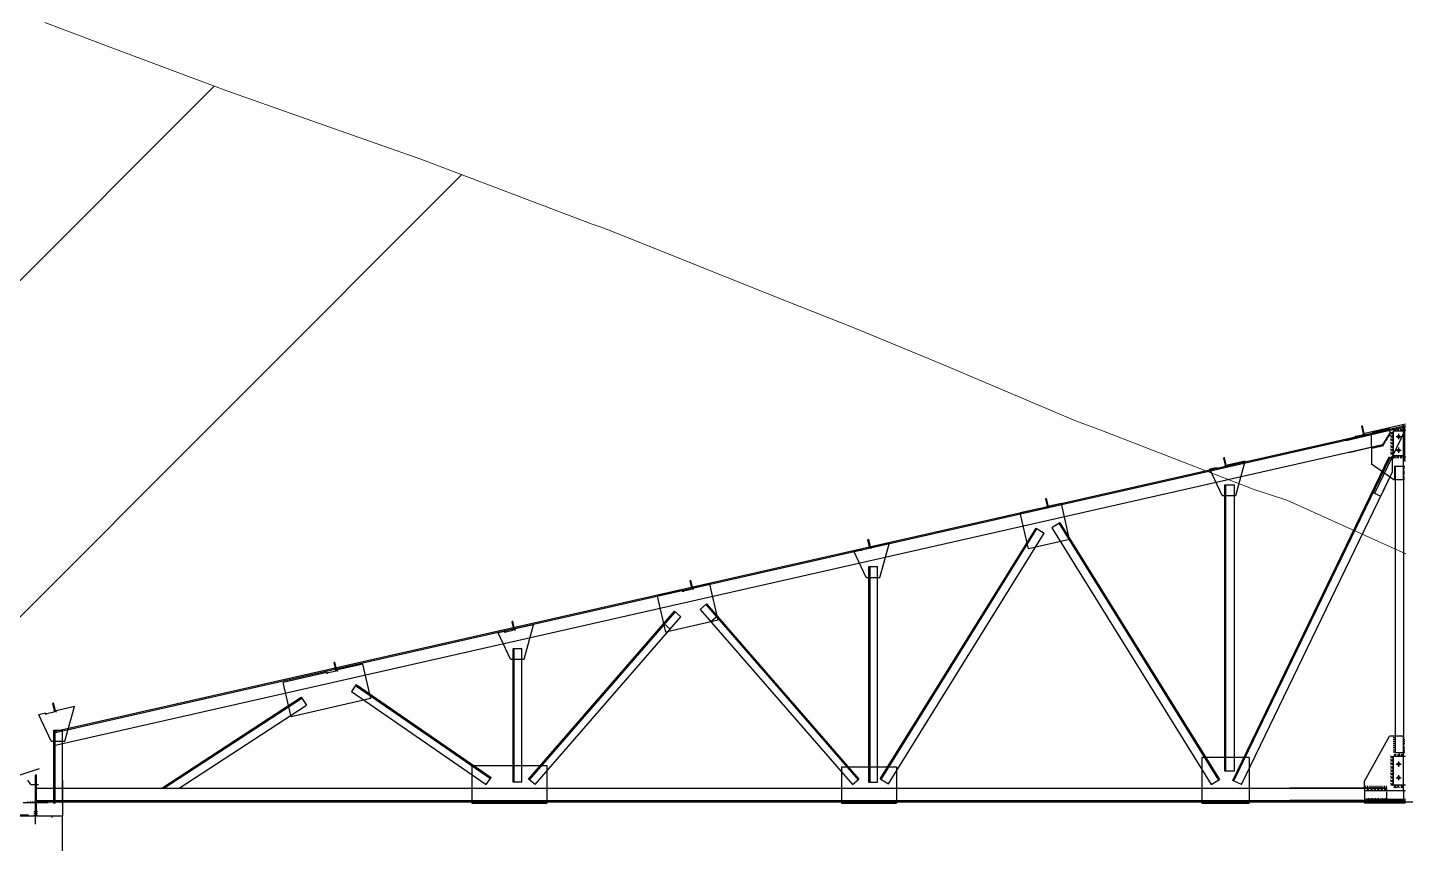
# Model space of a CAD drawing. Header units: inches. Extents: x 444671 to 463716, y 1783086 to 1794968.
# Drawn here: x 458206.21 to 458216.31, y 1789131.34 to 1789137.32 of the extents above; entities that cross this region are included whole.
import ezdxf

# ---------------------------------------------------------------- set-up
doc = ezdxf.new("R2010")
doc.units = ezdxf.units.IN
doc.header["$MEASUREMENT"] = 0
doc.linetypes.add('CENTER', pattern=[2, 1.25, -0.25, 0.25, -0.25])
for name, color, linetype in [('CONGTRINH', 2, 'Continuous'), ('PEGC', 3, 'Continuous'), ('Tam', 1, 'CENTER')]:
    doc.layers.add(name, color=color, linetype=linetype)
doc.layers.add('thoc', color=252, linetype='Continuous', lineweight=13)

# ---------------------------------------------------------------- blocks, each defined once
blk = doc.blocks.new('A$C7D350064')
at = {"layer": 'CONGTRINH'}
for p, q in [((-2.050000098766759, 96.04545660573058), (-11.9628575341776, 93.8014782993123)), ((-2.050000098766759, 96.04545660573058), (-2.488204099005088, 95.94472006568685)), ((-2.358389543718658, 95.98892765538767), (-2.370330945530441, 96.04087274707854)), ((-2.368304491857998, 96.04410902340896), (-2.365088378894143, 96.04484835965559)), ((-2.349405487184413, 95.97662778873928), (-2.365088378894143, 96.04484835965559)), ((-2.050000098766759, 96.05571743915789), (-2.346773001772817, 95.98749379115179)), ((-2.275523860880639, 95.55012543965131), (-2.050000098766759, 96.01672627264634)), ((-2.246805299131665, 96.01043416582979), (-2.244715778972022, 96.00113938841969)), ((-2.23900009621866, 96.0121888204012), (-2.236910576059017, 96.00289404322393)), ((-2.231194893305656, 96.01394347520545), (-2.22910537320422, 96.00464869779535)), ((-2.231194893305656, 96.01394347520545), (-2.22910537320422, 96.00464869779535)), ((-2.223389690450858, 96.0156981300097), (-2.221300170291215, 96.00640335259959)), ((-2.215584487537853, 96.01745278458111), (-2.213494967436418, 96.00815800740384)), ((-2.207779284683056, 96.01920743938535), (-2.205689764523413, 96.00991266220808)), ((-2.199974081770051, 96.0209620941896), (-2.197884561610408, 96.0116673167795)), ((-2.192168878857046, 96.02271674876101), (-2.190079358755611, 96.01342197158374)), ((-2.184363676002249, 96.02447140356526), (-2.182274155842606, 96.01517662638798)), ((-2.176558473089244, 96.0262260583695), (-2.174468952987809, 96.0169312809594)), ((-2.168753270234447, 96.02798071294092), (-2.166663750074804, 96.01868593576364)), ((-2.160876022826415, 95.9966207833495), (-2.165876198734622, 96.01886298181489)), ((-2.160876022826415, 95.9966207833495), (-2.165876198734622, 96.01886298181489)), ((-2.050000098766759, 96.0351957725361), (-2.163673330098391, 96.00906399823725)), ((-2.123723962227814, 96.00691106449813), (-2.139668554533273, 96.02285565482453)), ((-2.124017653812189, 96.02206526207738), (-2.138634357543197, 96.0074485600926)), ((-2.098723961040378, 96.00691106449813), (-2.114668553345837, 96.02285565482453)), ((-2.099017652624752, 96.02206526207738), (-2.11363435635576, 96.0074485600926)), ((-2.073723959852941, 96.00691106449813), (-2.0896685521584, 96.02285565482453)), ((-2.074017651437316, 96.02206526207738), (-2.088634355168324, 96.0074485600926)), ((-2.056552532187197, 96.00691106449813), (-2.072497124434449, 96.02285565482453)), ((-2.056846223771572, 96.02206526207738), (-2.071462927444372, 96.0074485600926)), ((-2.065000099479221, 95.78490993054584), (-2.065000099479221, 96.05179008515552)), ((-2.055490419908892, 96.03991259238683), (-2.050000098708551, 96.03991259238683)), ((-2.055490419850685, 95.78490993054584), (-2.055490419908892, 96.03991259238683)), ((-2.163673330098391, 96.00906399823725), (-11.96285753411939, 93.79122514883056)), ((-2.163673330098391, 96.00906399823725), (-2.485963685903698, 95.93497426994145)), ((-2.417626066016965, 95.9609448988922), (-2.418365402321797, 95.96416101162322)), ((-2.416338948649354, 95.96739728795364), (-2.364393850788474, 95.97933868831024)), ((-2.344532588729635, 95.97774799517356), (-2.346773001772817, 95.98749379115179)), ((-2.299352199188434, 95.88636107346974), (-2.299352199188434, 95.97787345713004)), ((-2.293636516435072, 95.99990623746999), (-2.291546996333636, 95.99061146005988)), ((-2.285831313580275, 96.0016608920414), (-2.283741793420631, 95.99236611486413)), ((-2.27802611066727, 96.00341554684564), (-2.275936590507627, 95.99412076943554)), ((-2.270220907812472, 96.00517020164989), (-2.268131387652829, 95.99587542423978)), ((-2.262415704899468, 96.0069248562213), (-2.260326184739824, 95.99763007904403)), ((-2.254610501986463, 96.00867951102555), (-2.252520981885027, 95.99938473361544)), ((-2.160876022826415, 95.9966207833495), (-2.219312391476706, 95.9039259115234)), ((-2.160876022826415, 95.9966207833495), (-2.218997598916758, 95.90442525199614)), ((-2.214731280691922, 95.91119271283969), (-2.207963819208089, 95.9069263949059)), ((-2.210464962408878, 95.91796017345041), (-2.203697500925045, 95.91369385574944)), ((-2.206198644125834, 95.92472763406113), (-2.199431182700209, 95.92046131636016)), ((-2.20193232584279, 95.93149509467185), (-2.195164864417166, 95.92722877697088)), ((-2.197666007559747, 95.9382625555154), (-2.190898546134122, 95.9339962375816)), ((-2.193399689276703, 95.94503001612611), (-2.186632227851078, 95.94076369819231)), ((-2.189133371051867, 95.95179747673683), (-2.182365909568034, 95.94753115903586)), ((-2.184867052768823, 95.95856493734755), (-2.17809959128499, 95.95429861964658)), ((-2.180600734485779, 95.96533239795826), (-2.173833273060154, 95.9610660802573)), ((-2.176334416202735, 95.97209985880181), (-2.16956695477711, 95.96783354086801)), ((-2.172068097919691, 95.97886731941253), (-2.165300636494067, 95.97460100171156)), ((-2.167801779694855, 95.98563478002325), (-2.161034318211023, 95.98136846232228)), ((-2.142557546903845, 95.98363144672476), (-2.158502139151096, 95.99957603728399)), ((-2.142557546903845, 95.9586314484477), (-2.158502139151096, 95.97457603900693)), ((-2.142557546903845, 95.93363145017065), (-2.158502139151096, 95.94957604072988)), ((-2.142557546903845, 95.9086314518936), (-2.158502139151096, 95.92457604245283)), ((-2.157711746229324, 95.98392513836734), (-2.143095042556524, 95.99854184035212)), ((-2.157711746229324, 95.95892514009029), (-2.143095042556524, 95.97354184207506)), ((-2.157711746229324, 95.93392514181323), (-2.143095042556524, 95.94854184379801)), ((-2.157711746229324, 95.90892514353618), (-2.143095042556524, 95.92354184552096)), ((-2.139997773105279, 96.00490991515107), (-2.139997773105279, 95.82490992755629)), ((-2.055490419908892, 96.0049099153839), (-2.139997773105279, 96.00490991515107)), ((-2.119202721572947, 95.96490991814062), (-2.080797480768524, 95.96490991814062)), ((-2.100000101141632, 95.98451772076078), (-2.100000101141632, 95.94611248443834)), ((-2.219312391476706, 95.9039259115234), (-11.96285753411939, 93.6989058884792)), ((-3.370257373957429, 95.75631438801065), (-3.382198775769211, 95.80825947970152)), ((-3.380172322096769, 95.81149575603195), (-3.376956209074706, 95.81223509227857)), ((-3.361273317423183, 95.74401452136226), (-3.376956209074706, 95.81223509227857)), ((-3.315607228258159, 93.44418825604953), (-2.168907822982874, 95.81666950881481)), ((-3.308404436334968, 93.4407069068402), (-2.161705031001475, 95.81318815983832)), ((-2.219312391476706, 95.9039259115234), (-2.465799967991188, 95.8472621073015)), ((-2.301864578621462, 95.885796276154), (-2.299775058461819, 95.87650149874389)), ((-2.299352199188434, 95.88636107346974), (-2.299352199188434, 95.76252463948913)), ((-2.294059375708457, 95.88755093072541), (-2.291969855548814, 95.87825615354814)), ((-2.293530840775929, 95.55882881232537), (-2.168907822982874, 95.81666950881481)), ((-2.286328048852738, 95.55534746334888), (-2.161705031001475, 95.81318815983832)), ((-2.286254172795452, 95.88930558552966), (-2.284164652694017, 95.88001080835238)), ((-2.278448969940655, 95.8910602403339), (-2.276359449781012, 95.8817654629238)), ((-2.27064376702765, 95.89281489490531), (-2.268554246868007, 95.88352011772804)), ((-2.262838564114645, 95.89456954970956), (-2.26074904401321, 95.88527477253228)), ((-2.255033361259848, 95.8963242045138), (-2.252943841100205, 95.8870294271037)), ((-2.247228158346843, 95.89807885908522), (-2.2451386381872, 95.88878408190794)), ((-2.239422955492046, 95.89983351388946), (-2.237333435332403, 95.89053873671219)), ((-2.231617752579041, 95.9015881686937), (-2.229528232419398, 95.8922933912836)), ((-2.223812549666036, 95.90334282326512), (-2.2217230295646, 95.89404804608785)), ((-2.218997598916758, 95.90442525199614), (-2.212230137491133, 95.90015893429518)), ((-2.216007346811239, 95.90509747806937), (-2.213917826651596, 95.89580270089209)), ((-2.168907822982874, 95.81666950881481), (-2.144000103231519, 95.80463077919558)), ((-2.142557546903845, 95.88363145361654), (-2.158502139151096, 95.89957604417577)), ((-2.142557546845637, 95.85863145533949), (-2.158502139151096, 95.87457604589872)), ((-2.142557546845637, 95.83363145706244), (-2.158502139151096, 95.84957604762167)), ((-2.157711746229324, 95.88392514525913), (-2.143095042556524, 95.8985418472439)), ((-2.157711746229324, 95.85892514698207), (-2.143095042556524, 95.87354184896685)), ((-2.157711746229324, 95.83392514870502), (-2.143095042556524, 95.8485418506898)), ((-2.151276243617758, 95.82235015416518), (-2.135331651312299, 95.80640556383878)), ((-2.150982552033383, 95.80719595658593), (-2.136365848360583, 95.8218126585707)), ((-2.055490419850685, 95.82490992778912), (-2.139997773105279, 95.82490992755629)), ((-2.123723962227814, 95.82235015416518), (-2.139668554475065, 95.80640556383878)), ((-2.124017653812189, 95.80719595658593), (-2.138634357484989, 95.8218126585707)), ((-2.119202721514739, 95.86490992479958), (-2.080797480710316, 95.8649099250324)), ((-2.098723961040378, 95.82235015416518), (-2.114668553287629, 95.80640556383878)), ((-2.099017652624752, 95.80719595658593), (-2.113634356297553, 95.8218126585707)), ((-2.100000101141632, 95.88451772765256), (-2.100000101141632, 95.84611249133013)), ((-2.073723959852941, 95.82235015416518), (-2.089668552100193, 95.80640556383878)), ((-2.074017651437316, 95.80719595658593), (-2.088634355110116, 95.8218126585707)), ((-2.050000098824967, 95.82107401429676), (-2.064668550912756, 95.80640556383878)), ((-2.050000098824967, 95.8081784050446), (-2.06363435392268, 95.8218126585707)), ((-3.436607207811903, 95.73695722105913), (-3.48533619265072, 95.72575515671633)), ((-3.395000162592623, 95.53259851504117), (-3.48533619265072, 95.72575515671633)), ((-3.434366794710513, 95.7272114250809), (-3.436607207811903, 95.73695722105913)), ((-3.429493896197528, 95.72833163151518), (-3.430233232560568, 95.7315477442462)), ((-3.428206778888125, 95.73478402057663), (-3.376261681027245, 95.74672542093322)), ((-3.225000154576264, 95.78560251486488), (-3.358640832011588, 95.75488052377477)), ((-3.356400418910198, 95.74513472779654), (-3.358640832011588, 95.75488052377477)), ((-3.295000157842878, 95.53259851504117), (-3.225000154576264, 95.78560251486488)), ((-3.25258279859554, 93.41372645180672), (-2.144000103231519, 95.70734555553645)), ((-2.134000102698337, 95.64859584253281), (-2.299352199188434, 95.76252463948913)), ((-2.230506411113311, 95.52836700808257), (-2.144000103231519, 95.70734555553645)), ((-2.144000103231519, 95.70734555553645), (-2.144000103231519, 95.80463077919558)), ((-2.12400010228157, 95.74723541433923), (-2.13200010266155, 95.74723541433923)), ((-2.12400010228157, 95.73923541489057), (-2.13200010266155, 95.73923541489057)), ((-2.12400010228157, 95.73123541544192), (-2.13200010266155, 95.73123541544192)), ((-2.12400010228157, 95.72323541599326), (-2.13200010266155, 95.72323541599326)), ((-2.124000102223363, 95.7152354165446), (-2.13200010266155, 95.7152354165446)), ((-2.124000102223363, 95.70723541709594), (-2.132000102603342, 95.70723541709594)), ((-2.054000098956749, 95.74723541433923), (-2.12400010228157, 95.74723541433923)), ((-2.124000102223363, 95.65256657334976), (-2.12400010228157, 95.74723541433923)), ((-2.065000099479221, 95.74723541433923), (-2.065000099479221, 95.78490993054584)), ((-2.065000099421013, 95.64859584253281), (-2.065000099479221, 95.74723541433923)), ((-2.057000099099241, 95.74723541433923), (-2.065000099479221, 95.74723541433923)), ((-2.057000099099241, 95.73923541489057), (-2.065000099479221, 95.73923541489057)), ((-2.057000099099241, 95.73123541544192), (-2.065000099479221, 95.73123541544192)), ((-2.057000099099241, 95.70723541709594), (-2.065000099479221, 95.70723541709594)), ((-2.062000098987482, 93.64723059465177), (-2.062000099336728, 95.74723541433923)), ((-2.050000098650344, 95.78490993054584), (-2.055490419850685, 95.78490993054584)), ((-3.375000161351636, 93.51209310488775), (-3.375000161642674, 95.61259850952774)), ((-3.375000161642674, 95.61259850952774), (-3.305000158317853, 95.61259850952774)), ((-3.367000160971656, 93.51209310488775), (-3.367000161262695, 95.61259850952774)), ((-3.305000158026814, 93.51209310488775), (-3.305000158317853, 95.61259850952774)), ((-2.124000102223363, 95.64859584253281), (-2.134000102698337, 95.64859584253281)), ((-2.124000102223363, 95.69923541764729), (-2.132000102603342, 95.69923541764729)), ((-2.124000102223363, 95.69123541819863), (-2.132000102603342, 95.69123541819863)), ((-2.124000102223363, 95.68323541874997), (-2.132000102603342, 95.68323541874997)), ((-2.124000102223363, 95.67523541930132), (-2.132000102603342, 95.67523541930132)), ((-2.124000102223363, 95.66723541985266), (-2.132000102603342, 95.66723541985266)), ((-2.124000102223363, 95.659235420404), (-2.132000102603342, 95.659235420404)), ((-2.124000102223363, 95.65123542095535), (-2.132000102603342, 95.65123542095535)), ((-2.124000101932324, 93.64723059465177), (-2.124000102223363, 95.64859584253281)), ((-2.065000099421013, 95.64859584253281), (-2.124000102223363, 95.64859584253281)), ((-2.057000099099241, 95.69923541764729), (-2.065000099479221, 95.69923541764729)), ((-2.057000099041034, 95.69123541819863), (-2.065000099479221, 95.69123541819863)), ((-2.057000099041034, 95.66723541985266), (-2.065000099421013, 95.66723541985266)), ((-2.057000099041034, 95.659235420404), (-2.065000099421013, 95.659235420404)), ((-2.057000099041034, 95.65123542095535), (-2.065000099421013, 95.65123542095535)), ((-4.675257435883395, 95.45631440845318), (-4.687198837695178, 95.50825950014405)), ((-4.685172384022735, 95.51149577647448), (-4.68195627105888, 95.5122351127211)), ((-4.66627337934915, 95.44401454203762), (-4.68195627105888, 95.5122351127211)), ((-3.395000162592623, 95.53259851504117), (-3.295000157842878, 95.53259851504117)), ((-2.293530840775929, 95.55882881232537), (-2.230506411113311, 95.52836700808257)), ((-4.74160726973787, 95.43695724150166), (-4.876188333437312, 95.40601906948723)), ((-4.815426102082711, 95.1417033940088), (-4.876188333437312, 95.40601906948723)), ((-4.739366856636479, 95.42721144575626), (-4.74160726973787, 95.43695724150166)), ((-4.734493958181702, 95.4283316519577), (-4.735233294486534, 95.43154776468873)), ((-4.733206840814091, 95.43478404101916), (-4.681261742953211, 95.44672544137575)), ((-4.573720026819501, 95.47555200546049), (-4.663640893937554, 95.4548805442173)), ((-4.661400480836164, 95.44513474823907), (-4.663640893937554, 95.4548805442173)), ((-4.512957795406692, 95.21123632998206), (-4.573720026819501, 95.47555200546049)), ((-4.585276955913287, 95.33437399123795), (-4.644732077198569, 95.29742688452825)), ((-4.592071826918982, 95.3301514647901), (-3.42148642137181, 93.44645103206858)), ((-4.585276955913287, 95.33437399123795), (-3.414691550366115, 93.45067355851643)), ((-5.980257497809362, 95.15631442889571), (-5.992198899621144, 95.20825952081941)), ((-5.990172445948701, 95.21149579714984), (-5.986956332984846, 95.21223513339646)), ((-5.971273441275116, 95.14401456248015), (-5.986956332984846, 95.21223513339646)), ((-5.902000281377696, 93.4559977625031), (-4.759631244989578, 95.29429255030118)), ((-5.895205410372, 93.45177523605525), (-4.752836373983882, 95.2900700236205)), ((-5.842545160092413, 93.4190506557934), (-4.700176123646088, 95.25734544335864)), ((-4.512957795406692, 95.21123632998206), (-4.815426102082711, 95.1417033940088)), ((-4.759631244989578, 95.29429255030118), (-4.700176123646088, 95.25734544335864)), ((-4.644732077198569, 95.29742688452825), (-3.474146671651397, 93.41372645180672)), ((-6.046607331663836, 95.13695726194419), (-6.095336316560861, 95.12575519783422)), ((-6.005000286502764, 94.93259855592623), (-6.095336316560861, 95.12575519783422)), ((-6.044366918562446, 95.12721146619879), (-6.046607331663836, 95.13695726194419)), ((-6.039494020107668, 95.12833167263307), (-6.0402333564125, 95.13154778513126)), ((-6.038206902740058, 95.13478406146169), (-5.986261804879177, 95.14672546205111)), ((-5.835000278428197, 95.18560255598277), (-5.968640955863521, 95.15488056465983)), ((-5.966400542820338, 95.14513476891443), (-5.968640955863521, 95.15488056465983)), ((-5.905000281753018, 94.93259855592623), (-5.835000278428197, 95.18560255598277)), ((-5.985000285319984, 93.43272645003162), (-5.985000285552815, 95.0125985504128)), ((-5.985000285552815, 95.0125985504128), (-5.922000282560475, 95.0125985504128)), ((-5.977000284940004, 93.43272645003162), (-5.977000285172835, 95.0125985504128)), ((-5.922000282327645, 93.43272645003162), (-5.922000282560475, 95.0125985504128)), ((-7.285257559735328, 94.85631444933824), (-7.29719896154711, 94.90825954126194)), ((-7.295172507932875, 94.91149581759237), (-7.291956394910812, 94.91223515383899)), ((-7.276273503201082, 94.84401458292268), (-7.291956394910812, 94.91223515383899)), ((-6.005000286502764, 94.93259855592623), (-5.905000281753018, 94.93259855592623)), ((-7.351607393589802, 94.83695728238672), (-7.536199841473717, 94.7945222419221)), ((-7.34936698054662, 94.82721148664132), (-7.351607393589802, 94.83695728238672)), ((-7.344494082033634, 94.8283316930756), (-7.345233418338466, 94.83154780557379)), ((-7.343206964724232, 94.83478408190422), (-7.291261866863351, 94.84672548249364)), ((-7.150952469557524, 94.883084845962), (-7.273641017847694, 94.85488058510236)), ((-7.271400604746304, 94.84513478935696), (-7.273641017847694, 94.85488058510236)), ((-7.090342720621265, 94.6194324688986), (-7.150952469557524, 94.883084845962)), ((-7.475590092537459, 94.53086986485869), (-7.536199841473717, 94.7945222419221)), ((-7.175749676360283, 94.7388630900532), (-7.223279592522886, 94.69751206762157)), ((-7.223279592522886, 94.69751206762157), (-6.106385975959711, 93.41372645134106)), ((-7.18178522126982, 94.73361216648482), (-6.064891604706645, 93.4498265502043)), ((-7.175749676360283, 94.7388630900532), (-6.058856059797108, 93.45507747377269)), ((-8.590257621661294, 94.55631446978077), (-8.602199023531284, 94.60825956170447)), ((-8.600172569858842, 94.6114958380349), (-8.596956456836779, 94.61223517428152)), ((-8.581273565185256, 94.54401460336521), (-8.596956456836779, 94.61223517428152)), ((-8.48114463291131, 93.45507747330703), (-7.411376351781655, 94.68469604454003)), ((-8.475109088001773, 93.44982654997148), (-7.405340806872118, 94.67944512097165)), ((-8.4336147166905, 93.41372645110823), (-7.363846435560845, 94.6433450221084)), ((-7.090342720621265, 94.6194324688986), (-7.475590092537459, 94.53086986485869)), ((-7.411376351781655, 94.68469604454003), (-7.363846435560845, 94.6433450221084)), ((-7.096985815209337, 94.64832992688753), (-7.144515731371939, 94.6069789044559)), ((-8.656607455573976, 94.53695730282925), (-8.705336440412793, 94.52575523871928)), ((-8.615000410354696, 94.33259859704413), (-8.705336440412793, 94.52575523871928)), ((-8.654367042472586, 94.52721150708385), (-8.656607455573976, 94.53695730282925)), ((-8.6494941439596, 94.52833171351813), (-8.65023348032264, 94.53154782624915)), ((-8.648207026650198, 94.53478410257958), (-8.596261928789318, 94.54672550293617)), ((-8.445000402338337, 94.58560259686783), (-8.57864107977366, 94.5548806055449)), ((-8.57640066667227, 94.54513480979949), (-8.57864107977366, 94.5548806055449)), ((-8.515000405604951, 94.33259859704413), (-8.445000402338337, 94.58560259686783)), ((-7.490140212932602, 94.59416288137436), (-7.442610296711791, 94.55281185894273)), ((-8.595000409288332, 93.43272644979879), (-8.595000409404747, 94.4125985915307)), ((-8.595000409404747, 94.4125985915307), (-8.532000406412408, 94.4125985915307)), ((-8.587000408908352, 93.43272644979879), (-8.587000409024768, 94.4125985915307)), ((-8.532000406295992, 93.43272644979879), (-8.532000406412408, 94.4125985915307)), ((-9.895257683645468, 94.2563144902233), (-9.90719908545725, 94.308259582147)), ((-9.905172631784808, 94.31149585847743), (-9.901956518762745, 94.31223519472405)), ((-9.886273627111223, 94.24401462380774), (-9.901956518762745, 94.31223519472405)), ((-9.696634621417616, 94.29787062574178), (-9.883641141699627, 94.25488062622026)), ((-9.638819620304275, 94.04637540038675), (-9.696634621417616, 94.29787062574178)), ((-8.615000410354696, 94.33259859704413), (-8.515000405604951, 94.33259859704413)), ((-9.961607517499942, 94.23695732350461), (-10.28138243977446, 94.16344585549086)), ((-9.959367104398552, 94.22721152752638), (-9.961607517499942, 94.23695732350461)), ((-9.954494205943774, 94.22833173396066), (-9.955233542248607, 94.23154784669168)), ((-9.953207088576164, 94.23478412302211), (-9.901261990715284, 94.2467255233787)), ((-9.881400728598237, 94.24513483024202), (-9.883641141699627, 94.25488062622026)), ((-10.22356743866112, 93.91195063013583), (-10.28138243977446, 94.16344585549086)), ((-9.745340619119816, 94.1481525967829), (-9.781107797054574, 94.09629019489512)), ((-9.781107797054574, 94.09629019489512), (-8.791390252881683, 93.41372645110823)), ((-9.749882482981775, 94.14156689494848), (-8.760164938867092, 93.4590031511616)), ((-9.745340619119816, 94.1481525967829), (-8.755623075005133, 93.465588852996)), ((-11.95811474643415, 93.95631451066583), (-11.97005614824593, 94.00825960258953)), ((-11.96802969457349, 94.01149587891996), (-11.96481358160963, 94.01223521516658)), ((-11.9491306898999, 93.94401464425027), (-11.96481358160963, 94.01223521516658)), ((-11.17044616478961, 93.38872645236552), (-10.14932017296087, 94.05528374458663)), ((-11.15581539872801, 93.38872645236552), (-10.14477830909891, 94.04869804275222)), ((-11.04462832194986, 93.38872645236552), (-10.10957886412507, 93.99765885365196)), ((-9.638819620304275, 94.04637540038675), (-10.22356743866112, 93.91195063013583)), ((-10.14932017296087, 94.05528374458663), (-10.10957886412507, 93.99765885365196)), ((-12.02446458028862, 93.93695734371431), (-12.07319356518565, 93.92575527960435)), ((-11.98285753506934, 93.73259863792919), (-12.07319356518565, 93.92575527960435)), ((-12.02222416718723, 93.92721154796891), (-12.02446458028862, 93.93695734371431)), ((-12.01735126873245, 93.92833175440319), (-12.01809060503729, 93.93154786690138)), ((-12.01606415136484, 93.93478414346464), (-11.96411905350396, 93.94672554382123)), ((-11.81285752705298, 93.98560263775289), (-11.94649820448831, 93.95488064642996)), ((-11.94425779138692, 93.94513485068455), (-11.94649820448831, 93.95488064642996)), ((-11.8828575303196, 93.73259863792919), (-11.81285752705298, 93.98560263775289)), ((-11.9628575341776, 93.81259863241576), (-11.89985753118526, 93.81259863241576)), ((-11.96285753406119, 93.27672646008432), (-11.9628575341776, 93.81259863241576)), ((-11.95485753368121, 93.27672646008432), (-11.95485753379762, 93.81259863241576)), ((-11.89985753106885, 93.27672646008432), (-11.89985753118526, 93.81259863241576)), ((-11.98285753506934, 93.73259863792919), (-11.8828575303196, 93.73259863792919)), ((-2.349999700149056, 93.43973019905388), (-2.166983767354395, 93.76922401110642)), ((-2.124000121548306, 93.76920462073758), (-2.16598396509653, 93.76919401111081)), ((-2.124000101932324, 93.75752751459368), (-2.139000102702994, 93.75752751459368)), ((-2.124000101932324, 93.74252751562744), (-2.139000102702994, 93.74252751562744)), ((-2.124000101932324, 93.72752751666121), (-2.139000102702994, 93.72752751666121)), ((-2.124000101932324, 93.71252751769498), (-2.139000102702994, 93.71252751769498)), ((-2.124000101932324, 93.69752751872875), (-2.139000102702994, 93.69752751872875)), ((-2.065000099188183, 93.76921953028068), (-2.124000101932324, 93.76920462073758)), ((-2.124000101932324, 93.64723059465177), (-2.124000101932324, 93.76920462073758)), ((-2.054000098665711, 93.74252751562744), (-2.069000099378172, 93.74252751562744)), ((-2.054000098607503, 93.72752751666121), (-2.069000099319965, 93.72752751666121)), ((-2.054000098607503, 93.71252751769498), (-2.069000099319965, 93.71252751769498)), ((-2.065000099129975, 93.64723059465177), (-2.065000099188183, 93.76921953028068)), ((-3.54276273510186, 93.61209309799597), (-3.542762735043652, 93.27872646111064)), ((-3.19601087004412, 93.61209309799597), (-3.54276273510186, 93.61209309799597)), ((-3.19601087004412, 93.61209309799597), (-3.196010869985912, 93.27872646111064)), ((-2.142557546554599, 93.60795234376565), (-2.15850213880185, 93.62389693432488)), ((-2.142557546554599, 93.5829523454886), (-2.15850213880185, 93.59889693604782)), ((-2.157711745880079, 93.60824603540823), (-2.143095042207278, 93.622862737393)), ((-2.157711745880079, 93.58324603713118), (-2.143095042207278, 93.59786273911595)), ((-2.050000098533928, 93.6192265455611), (-2.139997772756033, 93.6192265455611)), ((-2.139997772756033, 93.6192265455611), (-2.139997772756033, 93.40923082758673)), ((-2.124000101932324, 93.68252751976252), (-2.139000102644786, 93.68252751976252)), ((-2.124000101932324, 93.66752752079628), (-2.139000102644786, 93.66752752079628)), ((-2.124000101932324, 93.65252752183005), (-2.139000102644786, 93.65252752183005)), ((-2.116980048071127, 93.63840080820955), (-2.132924640376586, 93.62245621765032)), ((-2.117273739655502, 93.6232466106303), (-2.13189044338651, 93.63786331261508)), ((-2.065000099129975, 93.64723059465177), (-2.124000101932324, 93.64723059465177)), ((-2.091980046883691, 93.63840080820955), (-2.10792463918915, 93.62245621765032)), ((-2.092273738468066, 93.6232466106303), (-2.106890442199074, 93.63786331261508)), ((-2.066980045696255, 93.63840080820955), (-2.082924638001714, 93.62245621788315)), ((-2.06727373728063, 93.6232466106303), (-2.081890441011637, 93.63786331261508)), ((-2.054000098607503, 93.68252751976252), (-2.069000099319965, 93.68252751976252)), ((-2.054000098607503, 93.66752752079628), (-2.069000099319965, 93.66752752079628)), ((-2.054000098607503, 93.65252752183005), (-2.069000099319965, 93.65252752183005)), ((-2.054000098607503, 93.64723059465177), (-2.065000099129975, 93.64723059465177)), ((-2.065000099129975, 93.6192265455611), (-2.065000099129975, 93.64723059465177)), ((-2.065000099129975, 93.40923082758673), (-2.065000099129975, 93.6192265455611)), ((-12.34542908938602, 93.44272644841112), (-12.06813098024577, 93.53272644244134)), ((-12.10138756840024, 93.4853484747), (-12.10138756834203, 93.18472646642476)), ((-12.09338756802026, 93.48785565258004), (-12.09338756796205, 93.18472646642476)), ((-8.898407920147292, 93.5531550666783), (-8.898407920147292, 93.27872646041214)), ((-8.898407920147292, 93.5531550666783), (-8.34828720043879, 93.55315506691113)), ((-8.34828720043879, 93.55315506691113), (-8.34828720043879, 93.27872646041214)), ((-6.185149837168865, 93.54372644238174), (-5.782515868369956, 93.54372644261457)), ((-6.185149837168865, 93.54372644238174), (-6.185149837110657, 93.27872646064498)), ((-5.782515868369956, 93.54372644261457), (-5.782515868369956, 93.2787264608778)), ((-3.305000158026814, 93.51209310488775), (-3.375000161351636, 93.51209310488775)), ((-2.142557546554599, 93.55795234721154), (-2.15850213880185, 93.57389693777077)), ((-2.142557546554599, 93.53295234893449), (-2.15850213880185, 93.54889693949372)), ((-2.142557546496391, 93.50795235065743), (-2.15850213880185, 93.52389694121666)), ((-2.142557546496391, 93.48295235238038), (-2.15850213880185, 93.49889694293961)), ((-2.157711745880079, 93.55824603885412), (-2.143095042207278, 93.5728627408389)), ((-2.157711745880079, 93.53324604057707), (-2.143095042207278, 93.54786274256185)), ((-2.157711745880079, 93.50824604230002), (-2.143095042207278, 93.5228627442848)), ((-2.157711745880079, 93.48324604402296), (-2.143095042207278, 93.49786274600774)), ((-2.119202721223701, 93.56422654935159), (-2.08079748036107, 93.56422654935159)), ((-2.100000100792386, 93.58383435220458), (-2.100000100792386, 93.54542911588214)), ((-2.100000100792386, 93.48383435909636), (-2.100000100792386, 93.44542912277393)), ((-12.13183234841563, 93.41372645064257), (-12.15380642219679, 93.4455888539087)), ((-12.13183234841563, 93.41372645064257), (-12.07670950185275, 93.41372645064257)), ((-12.09738756815204, 93.12523691076785), (-12.09738756821025, 93.46095376973972)), ((-12.09338756802026, 93.38872645236552), (-2.190515507885721, 93.3887264537625)), ((-11.89985753112705, 93.44539014738984), (-11.89985753106885, 93.18472646642476)), ((-8.791390252881683, 93.41372645110823), (-8.755623075005133, 93.465588852996)), ((-8.532000406295992, 93.43272644979879), (-8.595000409288332, 93.43272644979879)), ((-8.4336147166905, 93.41372645110823), (-8.48114463291131, 93.45507747330703)), ((-6.106385975959711, 93.41372645134106), (-6.058856059797108, 93.45507747377269)), ((-5.985000285319984, 93.43272645003162), (-5.922000282327645, 93.43272645003162)), ((-5.902000281377696, 93.4559977625031), (-5.842545160092413, 93.4190506557934)), ((-3.474146671651397, 93.41372645180672), (-3.414691550366115, 93.45067355851643)), ((-3.25258279859554, 93.41372645180672), (-3.315607228258159, 93.44418825604953)), ((-2.1897907552775, 93.3887264537625), (-2.897474177763797, 93.38872645352967)), ((-2.349999700149056, 93.38922645361163), (-2.349999700149056, 93.43973019905388)), ((-2.349999700149056, 93.38922645361163), (-2.349999700149056, 93.3682208172977)), ((-2.339790762402117, 93.38922645361163), (-2.339790762402117, 93.40422645257786)), ((-2.332946897600777, 93.36948434566148), (-2.317002305353526, 93.38542893598787)), ((-2.317792698275298, 93.36977803707123), (-2.332409401948098, 93.384394739056)), ((-2.324790761689655, 93.38922645361163), (-2.324790761689655, 93.40422645257786)), ((-2.309790760977194, 93.38922645361163), (-2.309790760977194, 93.40422645257786)), ((-2.307946896413341, 93.36948434566148), (-2.29200230416609, 93.38542893598787)), ((-2.307946896413341, 93.36948434566148), (-2.29200230416609, 93.38542893598787)), ((-2.292792697087862, 93.36977803707123), (-2.307409400760662, 93.384394739056)), ((-2.292792697087862, 93.36977803707123), (-2.307409400760662, 93.384394739056)), ((-2.294790760264732, 93.38922645361163), (-2.294790760264732, 93.40422645257786)), ((-2.282946895225905, 93.36948434566148), (-2.267002302978653, 93.38542893598787)), ((-2.267792695900425, 93.36977803707123), (-2.282409399573226, 93.384394739056)), ((-2.27979075955227, 93.38922645361163), (-2.27979075955227, 93.40422645257786)), ((-2.264790758839808, 93.38922645361163), (-2.264790758839808, 93.40422645257786)), ((-2.257946894038469, 93.36948434566148), (-2.242002301791217, 93.38542893598787)), ((-2.242792694712989, 93.36977803707123), (-2.257409398385789, 93.384394739056)), ((-2.249790758127347, 93.38922645361163), (-2.249790758127347, 93.40422645257786)), ((-2.234790757414885, 93.38922645361163), (-2.234790757414885, 93.40422645257786)), ((-2.232946892851032, 93.36948434566148), (-2.217002300603781, 93.38542893598787)), ((-2.217792693525553, 93.36977803707123), (-2.232409397198353, 93.384394739056)), ((-2.219790756702423, 93.38922645361163), (-2.219790756702423, 93.40422645257786)), ((-2.207946891663596, 93.36948434566148), (-2.192002299416345, 93.38542893598787)), ((-2.192792692338116, 93.36977803707123), (-2.207409396010917, 93.384394739056)), ((-2.204790755989961, 93.38922645361163), (-2.204790755989961, 93.40422645257786)), ((-2.1897907552775, 93.38922645361163), (-2.1897907552775, 93.40422645257786)), ((-2.1897907552775, 93.38922645361163), (-2.1897907552775, 93.3682208172977)), ((-2.142557546496391, 93.45795235410333), (-2.15850213880185, 93.47389694466256)), ((-2.142557546496391, 93.43295235582627), (-2.15850213880185, 93.4488969463855)), ((-2.142557546496391, 93.40795235754922), (-2.15850213880185, 93.42389694810845)), ((-2.157711745880079, 93.45824604574591), (-2.143095042207278, 93.47286274773069)), ((-2.157711745880079, 93.43324604746886), (-2.143095042207278, 93.44786274945363)), ((-2.157711745880079, 93.4082460491918), (-2.143095042149071, 93.42286275117658)), ((-2.050000098475721, 93.40923082758673), (-2.139997772756033, 93.40923082758673)), ((-2.118536141235381, 93.40667105396278), (-2.13448073354084, 93.39072646363638)), ((-2.118829832819756, 93.39151685638353), (-2.133446536492556, 93.40613355836831)), ((-2.119202721165493, 93.46422655624337), (-2.08079748036107, 93.46422655624337)), ((-2.098983206553385, 93.40667105396278), (-2.114927798800636, 93.39072646363638)), ((-2.09382983163232, 93.39151685638353), (-2.108446535363328, 93.40613355836831)), ((-2.068536138860509, 93.40667105396278), (-2.084480731165968, 93.39072646363638)), ((-2.068829830444884, 93.39151685638353), (-2.083446534117684, 93.40613355836831)), ((-2.065000099129975, 93.3682208172977), (-2.065000099129975, 93.40923082758673)), ((-12.00542907323688, 93.28122645965777), (-12.18793129903497, 93.28122645965777)), ((-12.15066262870096, 93.28180427011102), (-12.15066262870096, 93.28922645910643)), ((-12.13566262798849, 93.28180427011102), (-12.13566262798849, 93.28922645910643)), ((-12.12066262727603, 93.28180427011102), (-12.12066262727603, 93.28922645910643)), ((-12.10566262656357, 93.28180427011102), (-12.10566262656357, 93.28922645910643)), ((-12.09338756802026, 93.29872645856813), (-2.050000098475721, 93.29872645996511)), ((-2.050000098475721, 93.28872646065429), (-12.09338756802026, 93.2887264592573)), ((-12.09066262585111, 93.28180427011102), (-12.09066262585111, 93.28922645910643)), ((-11.99971450160956, 93.28872586996295), (7.162571878521703, 93.28872680757195)), ((-2.050000098475721, 93.29872645996511), (-2.897474177763797, 93.29872645973228)), ((-2.349999700149056, 93.3682208172977), (-2.349999700090848, 93.29722645995207)), ((-2.050000098475721, 93.3682208172977), (-2.349999700149056, 93.3682208172977)), ((-2.050000098475721, 93.30522645940073), (-2.349999700090848, 93.30522645940073)), ((-2.349999700090848, 93.28922646050341), (-2.349999700090848, 93.2792264611926)), ((-2.341323258820921, 93.27943665767089), (-2.341323258820921, 93.28922646050341)), ((-2.332946897600777, 93.29848998831585), (-2.317002305353526, 93.31443457887508)), ((-2.317792698275298, 93.29878367995843), (-2.332409401948098, 93.31340038194321)), ((-2.326323258108459, 93.27943665767089), (-2.326323258108459, 93.28922646050341)), ((-2.311323257395998, 93.27943665767089), (-2.311323257395998, 93.28922646050341)), ((-2.307946896413341, 93.29848998831585), (-2.29200230416609, 93.31443457887508)), ((-2.292792697087862, 93.29878367995843), (-2.307409400760662, 93.31340038194321)), ((-2.296323256683536, 93.27943665767089), (-2.296323256683536, 93.28922646050341)), ((-2.282946895225905, 93.29848998831585), (-2.267002302920446, 93.31443457887508)), ((-2.267792695900425, 93.29878367995843), (-2.282409399573226, 93.31340038194321)), ((-2.281323255971074, 93.27943665767089), (-2.281323255971074, 93.28922646050341)), ((-2.266323255258612, 93.27943665767089), (-2.266323255258612, 93.28922646050341)), ((-2.257946894038469, 93.29848998831585), (-2.242002301791217, 93.31443457887508)), ((-2.242792694712989, 93.29878367995843), (-2.257409398385789, 93.31340038194321)), ((-2.251323254546151, 93.27943665767089), (-2.251323254546151, 93.28922646050341)), ((-2.236323253833689, 93.27943665767089), (-2.236323253833689, 93.28922646050341)), ((-2.232946892851032, 93.29848998831585), (-2.217002300603781, 93.31443457887508)), ((-2.217792693525553, 93.29878367995843), (-2.232409397198353, 93.31340038194321)), ((-2.221323253121227, 93.27943665767089), (-2.221323253121227, 93.28922646050341)), ((-2.207946891663596, 93.29848998831585), (-2.192002299416345, 93.31443457887508)), ((-2.192792692338116, 93.29878367995843), (-2.207409396010917, 93.31340038194321)), ((-2.206323252408765, 93.27943665767089), (-2.206323252408765, 93.28922646050341)), ((-2.191323251696303, 93.27943665767089), (-2.191323251696303, 93.28922646050341)), ((-2.1897907552775, 93.36023225495592), (-2.1897907552775, 93.30395269929431)), ((-2.1897907552775, 93.29722645995207), (-2.1897907552775, 93.2792264611926)), ((-2.176323250983842, 93.27943665767089), (-2.176323250983842, 93.28922646050341)), ((-2.16132325027138, 93.27943665767089), (-2.16132325027138, 93.28922646050341)), ((-2.146323249558918, 93.27943665767089), (-2.146323249558918, 93.28922646050341)), ((-2.131323248846456, 93.27943665767089), (-2.131323248846456, 93.28922646050341)), ((-2.116323248133995, 93.27943665767089), (-2.116323248133995, 93.28922646050341)), ((-2.101323247421533, 93.27943665767089), (-2.101323247421533, 93.28922646050341)), ((-2.086323246709071, 93.27943665767089), (-2.086323246709071, 93.28922646050341)), ((-2.071323245996609, 93.27943665767089), (-2.071323245996609, 93.28922646050341)), ((-2.065000099129975, 93.3682208172977), (-2.065000099071767, 93.28922646050341)), ((-12.29738757765153, 93.18472646642476), (-11.89985753106885, 93.18472646642476)), ((-12.26985754905036, 93.18472646642476), (-11.89985753106885, 93.18472646642476)), ((-12.24416486156406, 93.1929264657665), (-12.15061028429773, 93.1929264657665)), ((-12.15061028429773, 93.1929264657665), (-12.15061028429773, 93.18472646642476)), ((-12.11138756881701, 93.21815063687973), (-12.10138756840024, 93.21815063687973)), ((-12.11138756881701, 93.2031506379135), (-12.10138756840024, 93.2031506379135)), ((-12.11138756881701, 93.18815063894726), (-12.10138756834203, 93.18815063894726)), ((-12.08338756748708, 93.21815063687973), (-12.09338756802026, 93.21815063687973)), ((-12.08338756748708, 93.2031506379135), (-12.09338756796205, 93.2031506379135)), ((-12.08338756748708, 93.18815063894726), (-12.09338756796205, 93.18815063894726)), ((-11.97727421147283, 93.18472646642476), (-11.97727421147283, 93.17272646725178)), ((-11.89985753054498, 86.8467718353495), (-11.89985753106885, 93.18472646642476)), ((-8.898407920147292, 93.27872646041214), (-8.34828720043879, 93.27872646041214)), ((-6.185149837110657, 93.27872646064498), (-5.782515868369956, 93.2787264608778)), ((-3.542762735043652, 93.27872646111064), (-3.196010869985912, 93.27872646111064)), ((-2.065000099071767, 93.2792264611926), (-2.349999700090848, 93.2792264611926)), ((-2.050000098475721, 93.2792264611926), (-2.065000099071767, 93.2792264611926))]:
    blk.add_line(p, q, dxfattribs=at)
for centre, major_axis, ratio, start_param, end_param in [((-2.367699580325279, 96.04147765855305), (0.00190918828907658, 0.00190918828907658), 0.9999999998039703, 1.011357406626181, 2.582153682468838), ((-2.415734037116636, 95.96476592309773), (0.001909188289078946, 0.001909188289078946), 0.9999999998066214, 1.01135740662381, 2.582153682470031), ((-2.366186181316152, 95.98713532509282), (0.005656854189882704, 0.005656854189882704), 0.9999999996971498, 4.152950060320382, 5.723746336034304), ((-2.100000101141632, 95.96490991814062), (0.006149688566918336, 0.006149688566918335), 0.9999999999605778, 5.497787143762427, 11.78097245094201), ((-3.37956741056405, 95.80886439117603), (0.001909188289076316, 0.001909188289076316), 0.9999999998081971, 1.011357406623101, 2.58215368246561), ((-2.100000101141632, 95.8649099250324), (0.006149688566912517, 0.006149688566912517), 0.9999999999608364, 5.497787143762556, 11.78097245094214), ((-3.427601867355406, 95.73215265572071), (0.001909188289076316, 0.001909188289076316), 0.9999999998081971, 1.011357406623101, 2.58215368246561), ((-3.378054011496715, 95.7545220577158), (-0.00565685418922761, 0.005656854189227611), 0.9999999999797013, 2.582153733601725, 4.152950009384761), ((-4.684567472490016, 95.50886441161856), (-0.001909188288913104, 0.001909188288913105), 0.9999999993186475, -0.5594389205633665, 1.01135735621953), ((-4.732601929281373, 95.43215267616324), (-0.001909188288920532, 0.001909188288920532), 0.9999999993159965, -0.5594389205657382, 1.011357356220722), ((-4.683054073480889, 95.45452207815833), (-0.00565685418922761, 0.005656854189227611), 0.9999999999797013, 2.582153733601725, 4.152950009384761), ((-5.989567534415983, 95.20886443206109), (0.001909188289076316, 0.001909188289076316), 0.9999999998081971, 1.011357406623101, 2.58215368246561), ((-6.037601991207339, 95.13215269660577), (0.001909188289076316, 0.001909188289076316), 0.9999999998081971, 1.011357406623101, 2.58215368246561), ((-5.988054135406855, 95.15452209860086), (0.005656854189882704, 0.005656854189882704), 0.9999999996971498, 4.152950060320382, 5.723746336034304), ((-7.294567596400157, 94.90886445273645), (-0.001909188288913104, 0.001909188288913105), 0.9999999993186475, -0.5594389205633665, 1.01135735621953), ((-7.342602053191513, 94.8321527170483), (-0.001909188288920532, 0.001909188288920532), 0.9999999993159965, -0.5594389205657382, 1.011357356220722), ((-7.293054197332822, 94.8545221190434), (-0.00565685418922761, 0.005656854189227611), 0.9999999999797013, 2.582153733601725, 4.152950009384761), ((-8.599567658326123, 94.60886447317898), (0.001909188289287097, 0.001909188289287097), 0.999999999738326, 1.011357407311104, 2.582153682434181), ((-8.64760211511748, 94.53215273749083), (0.001909188289287097, 0.001909188289287097), 0.999999999738326, 1.011357407311104, 2.582153682434181), ((-8.598054259258788, 94.55452213948593), (0.005656854188418397, 0.005656854188418397), 0.9999999999932663, 4.152950060187187, 5.72374633621844), ((-9.90456772025209, 94.30886449362151), (0.00190918828907658, 0.00190918828907658), 0.9999999998039703, 1.011357406626181, 2.582153682468838), ((-9.952602177043445, 94.2321527581662), (0.001909188289078946, 0.001909188289078946), 0.9999999998066214, 1.01135740662381, 2.582153682470031), ((-9.903054321184754, 94.25452216016129), (-0.00565685418922761, 0.005656854189227611), 0.9999999999797013, 2.582153733601725, 4.152950009384761), ((-11.96742478304077, 94.00886451406404), (0.001909188289076316, 0.001909188289076316), 0.9999999998081971, 1.011357406623101, 2.58215368246561), ((-12.01545923983213, 93.9321527783759), (0.001909188289083743, 0.001909188289083743), 0.9999999998015958, 1.01135740662607, 2.58215368246777), ((-11.96591138397343, 93.95452218037099), (-0.00565685418922761, 0.005656854189227611), 0.9999999999797013, 2.582153733601725, 4.152950009384761), ((-2.100000100792386, 93.56422654935159), (0.006149688566928775, 0.006149688566928775), 0.9999999999555484, 5.497787143759912, 11.7809724509395), ((-2.100000100792386, 93.46422655624337), (0.006149688566918336, 0.006149688566918335), 0.9999999999605778, 5.497787143762427, 11.78097245094201)]:
    blk.add_ellipse(centre, major_axis=major_axis, ratio=ratio, start_param=start_param, end_param=end_param, dxfattribs=at)
at = {"layer": 'PEGC', "lineweight": 13}
blk.add_lwpolyline([(-12.03028369997628, 99), (-11.57050047331722, 98.82647828455083), (-10.69490621733712, 98.5), (-9.73197331855772, 98.16003754897974), (-9.270850206608884, 98), (-8.015186886594165, 97.52335715806112), (-7.950242620543577, 97.5), (-7.767615115793888, 97.42994603863917), (-6.694738101912662, 97), (-6.089463903510477, 96.76009817165323), (-5.455147782748099, 96.5), (-4.475688046775758, 96.08396694809198), (-4.253138101194054, 96), (-3.167437430296559, 95.57957921689376), (-2.920162986440118, 95.5), (-2.047930257976986, 95.1069713504985)], dxfattribs=at)
at = {"layer": 'thoc'}
for p, q in [((-10.78671620419482, 98.53423271328211), (-21.15366863342933, 88.16728028398938)), ((-8.969944483600557, 97.88577785412781), (-19.25825822912157, 87.5974641086068))]:
    blk.add_line(p, q, dxfattribs=at)

msp = doc.modelspace()

# ---------------------------------------------------------------- block references
at = {"layer": 'Tam'}
msp.add_blockref('A$C7D350064', (458218.3630074381, 1789038.354758239), dxfattribs=at)

doc.saveas('drawing.dxf')
